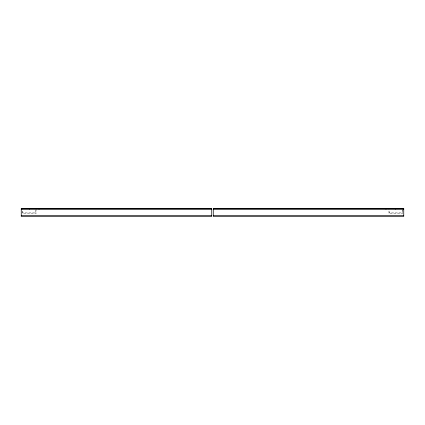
<?xml version="1.0" encoding="UTF-8"?>
<svg xmlns="http://www.w3.org/2000/svg" width="425" height="425" viewBox="0 0 425 425"><rect width="100%" height="100%" fill="white"/><g stroke="black" fill="none" stroke-linecap="round" stroke-linejoin="round"><path stroke-width="0.32" stroke-dasharray="2.12 1.59" d="M402.406 209.063L402.406 213.669L388.965 213.669L388.965 209.063M402.215 210.343L402.215 212.904L389.157 212.904L389.157 210.343M36.035 209.063L36.035 213.669L22.594 213.669L22.594 209.063M35.843 210.343L35.843 212.904L22.785 212.904L22.785 210.343"/><path stroke-width="0.64" d="M21.25 208.68L211.73 208.68M213.27 208.68L403.75 208.68M21.25 209.525L211.73 209.525M213.27 209.525L403.75 209.525M21.25 215.475L211.73 215.475M213.27 215.475L403.75 215.475M395.686 208.68L395.686 209.063M385.964 208.68L385.964 209.063M39.036 208.68L39.036 209.063M29.314 208.68L29.314 209.063M211.73 208.563L21.25 208.563L21.25 216.437L211.73 216.437L211.73 208.563M403.75 208.563L213.27 208.563L213.27 216.437L403.75 216.437L403.75 208.563"/></g></svg>
